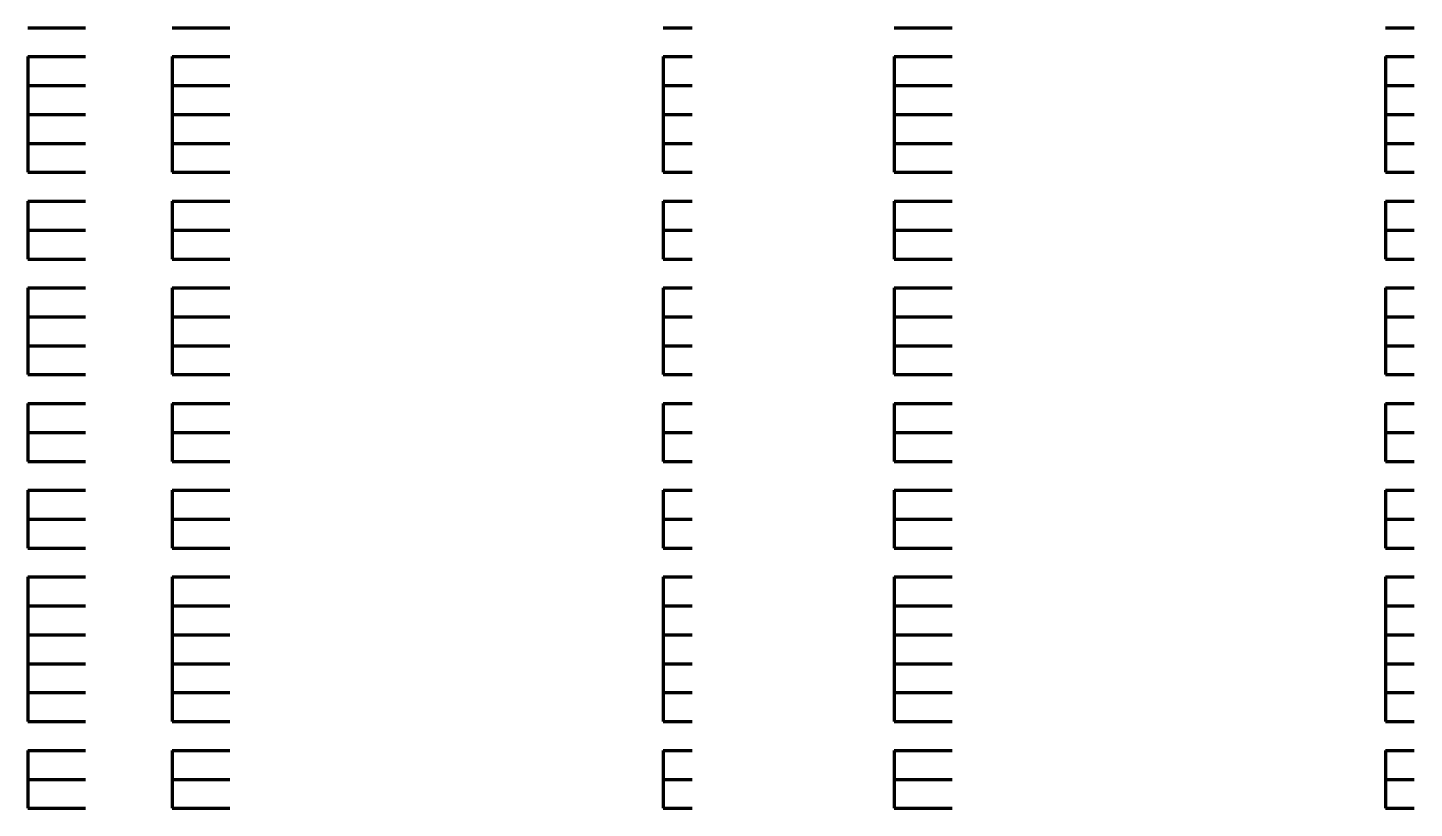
# Model space of a CAD drawing. Header units: inches. Extents: x 16 to 776, y 37 to 575.
# Drawn here: x 664.67 to 672.67, y 343 to 347.5 of the extents above; entities that cross this region are included whole.
import ezdxf

# ---------------------------------------------------------------- set-up
doc = ezdxf.new("R2010")
doc.units = ezdxf.units.IN
doc.header["$MEASUREMENT"] = 0
doc.layers.add('P', color=250, linetype='CONTINUOUS', lineweight=100)

msp = doc.modelspace()

# ---------------------------------------------------------------- linework, layer by layer
at = {"layer": 'P', "color": 0, "linetype": 'Continuous'}
for points in [[(664.6667, 347.5), (664.8333, 347.5)], [(664.6667, 347.5), (664.8333, 347.5)], [(664.6667, 347.5), (664.8333, 347.5)], [(664.8333, 347.5), (665, 347.5)], [(664.8333, 347.5), (665, 347.5)], [(664.8333, 347.5), (665, 347.5)], [(665.5, 347.5), (665.6667, 347.5)], [(665.5, 347.5), (665.6667, 347.5)], [(665.5, 347.5), (665.6667, 347.5)], [(665.6667, 347.5), (665.8333, 347.5)], [(665.6667, 347.5), (665.8333, 347.5)], [(665.6667, 347.5), (665.8333, 347.5)], [(668.3333, 347.5), (668.3333, 347.5)], [(668.3333, 347.5), (668.5, 347.5)], [(668.3333, 347.5), (668.3333, 347.5)], [(668.3333, 347.5), (668.5, 347.5)], [(668.3333, 347.5), (668.5, 347.5)], [(668.3333, 347.5), (668.3333, 347.5)], [(669.6667, 347.5), (669.8333, 347.5)], [(669.6667, 347.5), (669.8333, 347.5)], [(669.6667, 347.5), (669.8333, 347.5)], [(669.8333, 347.5), (670, 347.5)], [(669.8333, 347.5), (670, 347.5)], [(669.8333, 347.5), (670, 347.5)], [(672.5, 347.5), (672.6667, 347.5)], [(672.5, 347.5), (672.6667, 347.5)], [(672.5, 347.5), (672.6667, 347.5)], [(672.6667, 347.5), (672.6667, 347.5)], [(672.6667, 347.5), (672.6667, 347.5)], [(672.6667, 347.5), (672.6667, 347.5)], [(664.6667, 347.3333), (664.8333, 347.3333)], [(664.6667, 347.3333), (664.6667, 347.3333)], [(664.6667, 347.3333), (664.8333, 347.3333)], [(664.6667, 347.3333), (664.8333, 347.3333)], [(664.6667, 347.3333), (664.6667, 347.1667)], [(664.6667, 347.3333), (664.8333, 347.3333)], [(664.8333, 347.3333), (665, 347.3333)], [(664.8333, 347.3333), (665, 347.3333)], [(664.8333, 347.3333), (665, 347.3333)], [(664.8333, 347.3333), (665, 347.3333)], [(665.5, 347.3333), (665.6667, 347.3333)], [(665.5, 347.3333), (665.5, 347.3333)], [(665.5, 347.3333), (665.6667, 347.3333)], [(665.5, 347.3333), (665.6667, 347.3333)], [(665.5, 347.3333), (665.5, 347.1667)], [(665.5, 347.3333), (665.6667, 347.3333)], [(665.6667, 347.3333), (665.8333, 347.3333)], [(665.6667, 347.3333), (665.8333, 347.3333)], [(665.6667, 347.3333), (665.8333, 347.3333)], [(665.6667, 347.3333), (665.8333, 347.3333)], [(668.3333, 347.3333), (668.3333, 347.3333)], [(668.3333, 347.3333), (668.5, 347.3333)], [(668.3333, 347.3333), (668.3333, 347.3333)], [(668.3333, 347.3333), (668.3333, 347.3333)], [(668.3333, 347.3333), (668.5, 347.3333)], [(668.3333, 347.3333), (668.5, 347.3333)], [(668.3333, 347.3333), (668.3333, 347.3333)], [(668.3333, 347.3333), (668.3333, 347.1667)], [(668.3333, 347.3333), (668.5, 347.3333)], [(668.3333, 347.3333), (668.3333, 347.3333)], [(669.6667, 347.3333), (669.8333, 347.3333)], [(669.6667, 347.3333), (669.6667, 347.3333)], [(669.6667, 347.3333), (669.8333, 347.3333)], [(669.6667, 347.3333), (669.8333, 347.3333)], [(669.6667, 347.3333), (669.6667, 347.1667)], [(669.6667, 347.3333), (669.8333, 347.3333)], [(669.8333, 347.3333), (670, 347.3333)], [(669.8333, 347.3333), (670, 347.3333)], [(669.8333, 347.3333), (670, 347.3333)], [(669.8333, 347.3333), (670, 347.3333)], [(672.5, 347.3333), (672.6667, 347.3333)], [(672.5, 347.3333), (672.5, 347.3333)], [(672.5, 347.3333), (672.6667, 347.3333)], [(672.5, 347.3333), (672.6667, 347.3333)], [(672.5, 347.3333), (672.5, 347.1667)], [(672.5, 347.3333), (672.6667, 347.3333)], [(672.6667, 347.3333), (672.6667, 347.3333)], [(672.6667, 347.3333), (672.6667, 347.3333)], [(672.6667, 347.3333), (672.6667, 347.3333)], [(672.6667, 347.3333), (672.6667, 347.3333)], [(664.6667, 347.1667), (664.8333, 347.1667)], [(664.6667, 347.1667), (664.6667, 347)], [(664.6667, 347.1667), (664.8333, 347.1667)], [(664.8333, 347.1667), (665, 347.1667)], [(664.8333, 347.1667), (665, 347.1667)], [(665.5, 347.1667), (665.6667, 347.1667)], [(665.5, 347.1667), (665.5, 347)], [(665.5, 347.1667), (665.6667, 347.1667)], [(665.6667, 347.1667), (665.8333, 347.1667)], [(665.6667, 347.1667), (665.8333, 347.1667)], [(668.3333, 347.1667), (668.3333, 347.1667)], [(668.3333, 347.1667), (668.5, 347.1667)], [(668.3333, 347.1667), (668.3333, 347)], [(668.3333, 347.1667), (668.5, 347.1667)], [(668.3333, 347.1667), (668.3333, 347.1667)], [(669.6667, 347.1667), (669.8333, 347.1667)], [(669.6667, 347.1667), (669.6667, 347)], [(669.6667, 347.1667), (669.8333, 347.1667)], [(669.8333, 347.1667), (670, 347.1667)], [(669.8333, 347.1667), (670, 347.1667)], [(672.5, 347.1667), (672.6667, 347.1667)], [(672.5, 347.1667), (672.5, 347)], [(672.5, 347.1667), (672.6667, 347.1667)], [(672.6667, 347.1667), (672.6667, 347.1667)], [(672.6667, 347.1667), (672.6667, 347.1667)], [(664.6667, 347), (664.8333, 347)], [(664.6667, 347), (664.8333, 347)], [(664.6667, 347), (664.8333, 347)], [(664.6667, 347), (664.6667, 346.8333)], [(664.6667, 347), (664.8333, 347)], [(664.8333, 347), (665, 347)], [(664.8333, 347), (665, 347)], [(664.8333, 347), (665, 347)], [(664.8333, 347), (665, 347)], [(665.5, 347), (665.6667, 347)], [(665.5, 347), (665.6667, 347)], [(665.5, 347), (665.6667, 347)], [(665.5, 347), (665.5, 346.8333)], [(665.5, 347), (665.6667, 347)], [(665.6667, 347), (665.8333, 347)], [(665.6667, 347), (665.8333, 347)], [(665.6667, 347), (665.8333, 347)], [(665.6667, 347), (665.8333, 347)], [(668.3333, 347), (668.3333, 347)], [(668.3333, 347), (668.5, 347)], [(668.3333, 347), (668.3333, 347)], [(668.3333, 347), (668.5, 347)], [(668.3333, 347), (668.5, 347)], [(668.3333, 347), (668.3333, 347)], [(668.3333, 347), (668.3333, 346.8333)], [(668.3333, 347), (668.5, 347)], [(668.3333, 347), (668.3333, 347)], [(669.6667, 347), (669.8333, 347)], [(669.6667, 347), (669.8333, 347)], [(669.6667, 347), (669.8333, 347)], [(669.6667, 347), (669.6667, 346.8333)], [(669.6667, 347), (669.8333, 347)], [(669.8333, 347), (670, 347)], [(669.8333, 347), (670, 347)], [(669.8333, 347), (670, 347)], [(669.8333, 347), (670, 347)], [(672.5, 347), (672.6667, 347)], [(672.5, 347), (672.6667, 347)], [(672.5, 347), (672.6667, 347)], [(672.5, 347), (672.5, 346.8333)], [(672.5, 347), (672.6667, 347)], [(672.6667, 347), (672.6667, 347)], [(672.6667, 347), (672.6667, 347)], [(672.6667, 347), (672.6667, 347)], [(672.6667, 347), (672.6667, 347)], [(664.6667, 346.8333), (664.8333, 346.8333)], [(664.6667, 346.8333), (664.6667, 346.6667)], [(664.6667, 346.8333), (664.8333, 346.8333)], [(664.8333, 346.8333), (665, 346.8333)], [(664.8333, 346.8333), (665, 346.8333)], [(665.5, 346.8333), (665.6667, 346.8333)], [(665.5, 346.8333), (665.5, 346.6667)], [(665.5, 346.8333), (665.6667, 346.8333)], [(665.6667, 346.8333), (665.8333, 346.8333)], [(665.6667, 346.8333), (665.8333, 346.8333)], [(668.3333, 346.8333), (668.3333, 346.8333)], [(668.3333, 346.8333), (668.5, 346.8333)], [(668.3333, 346.8333), (668.3333, 346.6667)], [(668.3333, 346.8333), (668.5, 346.8333)], [(668.3333, 346.8333), (668.3333, 346.8333)], [(669.6667, 346.8333), (669.8333, 346.8333)], [(669.6667, 346.8333), (669.6667, 346.6667)], [(669.6667, 346.8333), (669.8333, 346.8333)], [(669.8333, 346.8333), (670, 346.8333)], [(669.8333, 346.8333), (670, 346.8333)], [(672.5, 346.8333), (672.6667, 346.8333)], [(672.5, 346.8333), (672.5, 346.6667)], [(672.5, 346.8333), (672.6667, 346.8333)], [(672.6667, 346.8333), (672.6667, 346.8333)], [(672.6667, 346.8333), (672.6667, 346.8333)], [(664.6667, 346.6667), (664.8333, 346.6667)], [(664.6667, 346.6667), (664.8333, 346.6667)], [(664.6667, 346.6667), (664.8333, 346.6667)], [(664.8333, 346.6667), (665, 346.6667)], [(664.8333, 346.6667), (665, 346.6667)], [(664.8333, 346.6667), (665, 346.6667)], [(665.5, 346.6667), (665.6667, 346.6667)], [(665.5, 346.6667), (665.6667, 346.6667)], [(665.5, 346.6667), (665.6667, 346.6667)], [(665.6667, 346.6667), (665.8333, 346.6667)], [(665.6667, 346.6667), (665.8333, 346.6667)], [(665.6667, 346.6667), (665.8333, 346.6667)], [(668.3333, 346.6667), (668.3333, 346.6667)], [(668.3333, 346.6667), (668.5, 346.6667)], [(668.3333, 346.6667), (668.5, 346.6667)], [(668.3333, 346.6667), (668.3333, 346.6667)], [(668.3333, 346.6667), (668.5, 346.6667)], [(668.3333, 346.6667), (668.3333, 346.6667)], [(669.6667, 346.6667), (669.8333, 346.6667)], [(669.6667, 346.6667), (669.8333, 346.6667)], [(669.6667, 346.6667), (669.8333, 346.6667)], [(669.8333, 346.6667), (670, 346.6667)], [(669.8333, 346.6667), (670, 346.6667)], [(669.8333, 346.6667), (670, 346.6667)], [(672.5, 346.6667), (672.6667, 346.6667)], [(672.5, 346.6667), (672.6667, 346.6667)], [(672.5, 346.6667), (672.6667, 346.6667)], [(672.6667, 346.6667), (672.6667, 346.6667)], [(672.6667, 346.6667), (672.6667, 346.6667)], [(672.6667, 346.6667), (672.6667, 346.6667)], [(664.6667, 346.5), (664.8333, 346.5)], [(664.6667, 346.5), (664.8333, 346.5)], [(664.6667, 346.5), (664.8333, 346.5)], [(664.6667, 346.5), (664.8333, 346.5)], [(664.6667, 346.5), (664.6667, 346.3333)], [(664.6667, 346.5), (664.8333, 346.5)], [(664.8333, 346.5), (665, 346.5)], [(664.8333, 346.5), (665, 346.5)], [(664.8333, 346.5), (665, 346.5)], [(664.8333, 346.5), (665, 346.5)], [(664.8333, 346.5), (665, 346.5)], [(665.5, 346.5), (665.6667, 346.5)], [(665.5, 346.5), (665.6667, 346.5)], [(665.5, 346.5), (665.6667, 346.5)], [(665.5, 346.5), (665.6667, 346.5)], [(665.5, 346.5), (665.5, 346.3333)], [(665.5, 346.5), (665.6667, 346.5)], [(665.6667, 346.5), (665.8333, 346.5)], [(665.6667, 346.5), (665.8333, 346.5)], [(665.6667, 346.5), (665.8333, 346.5)], [(665.6667, 346.5), (665.8333, 346.5)], [(665.6667, 346.5), (665.8333, 346.5)], [(668.3333, 346.5), (668.3333, 346.5)], [(668.3333, 346.5), (668.5, 346.5)], [(668.3333, 346.5), (668.3333, 346.5)], [(668.3333, 346.5), (668.5, 346.5)], [(668.3333, 346.5), (668.3333, 346.5)], [(668.3333, 346.5), (668.5, 346.5)], [(668.3333, 346.5), (668.5, 346.5)], [(668.3333, 346.5), (668.3333, 346.5)], [(668.3333, 346.5), (668.3333, 346.3333)], [(668.3333, 346.5), (668.5, 346.5)], [(668.3333, 346.5), (668.3333, 346.5)], [(669.6667, 346.5), (669.8333, 346.5)], [(669.6667, 346.5), (669.8333, 346.5)], [(669.6667, 346.5), (669.8333, 346.5)], [(669.6667, 346.5), (669.8333, 346.5)], [(669.6667, 346.5), (669.6667, 346.3333)], [(669.6667, 346.5), (669.8333, 346.5)], [(669.8333, 346.5), (670, 346.5)], [(669.8333, 346.5), (670, 346.5)], [(669.8333, 346.5), (670, 346.5)], [(669.8333, 346.5), (670, 346.5)], [(669.8333, 346.5), (670, 346.5)], [(672.5, 346.5), (672.6667, 346.5)], [(672.5, 346.5), (672.6667, 346.5)], [(672.5, 346.5), (672.6667, 346.5)], [(672.5, 346.5), (672.6667, 346.5)], [(672.5, 346.5), (672.5, 346.3333)], [(672.5, 346.5), (672.6667, 346.5)], [(672.6667, 346.5), (672.6667, 346.5)], [(672.6667, 346.5), (672.6667, 346.5)], [(672.6667, 346.5), (672.6667, 346.5)], [(672.6667, 346.5), (672.6667, 346.5)], [(672.6667, 346.5), (672.6667, 346.5)], [(664.6667, 346.3333), (664.8333, 346.3333)], [(664.6667, 346.3333), (664.6667, 346.1667)], [(664.6667, 346.3333), (664.8333, 346.3333)], [(664.8333, 346.3333), (665, 346.3333)], [(664.8333, 346.3333), (665, 346.3333)], [(665.5, 346.3333), (665.6667, 346.3333)], [(665.5, 346.3333), (665.5, 346.1667)], [(665.5, 346.3333), (665.6667, 346.3333)], [(665.6667, 346.3333), (665.8333, 346.3333)], [(665.6667, 346.3333), (665.8333, 346.3333)], [(668.3333, 346.3333), (668.3333, 346.3333)], [(668.3333, 346.3333), (668.5, 346.3333)], [(668.3333, 346.3333), (668.3333, 346.1667)], [(668.3333, 346.3333), (668.5, 346.3333)], [(668.3333, 346.3333), (668.3333, 346.3333)], [(669.6667, 346.3333), (669.8333, 346.3333)], [(669.6667, 346.3333), (669.6667, 346.1667)], [(669.6667, 346.3333), (669.8333, 346.3333)], [(669.8333, 346.3333), (670, 346.3333)], [(669.8333, 346.3333), (670, 346.3333)], [(672.5, 346.3333), (672.6667, 346.3333)], [(672.5, 346.3333), (672.5, 346.1667)], [(672.5, 346.3333), (672.6667, 346.3333)], [(672.6667, 346.3333), (672.6667, 346.3333)], [(672.6667, 346.3333), (672.6667, 346.3333)], [(664.6667, 346.1667), (664.8333, 346.1667)], [(664.6667, 346.1667), (664.8333, 346.1667)], [(664.6667, 346.1667), (664.8333, 346.1667)], [(664.8333, 346.1667), (665, 346.1667)], [(664.8333, 346.1667), (665, 346.1667)], [(664.8333, 346.1667), (665, 346.1667)], [(665.5, 346.1667), (665.6667, 346.1667)], [(665.5, 346.1667), (665.6667, 346.1667)], [(665.5, 346.1667), (665.6667, 346.1667)], [(665.6667, 346.1667), (665.8333, 346.1667)], [(665.6667, 346.1667), (665.8333, 346.1667)], [(665.6667, 346.1667), (665.8333, 346.1667)], [(668.3333, 346.1667), (668.3333, 346.1667)], [(668.3333, 346.1667), (668.5, 346.1667)], [(668.3333, 346.1667), (668.5, 346.1667)], [(668.3333, 346.1667), (668.3333, 346.1667)], [(668.3333, 346.1667), (668.5, 346.1667)], [(668.3333, 346.1667), (668.3333, 346.1667)], [(669.6667, 346.1667), (669.8333, 346.1667)], [(669.6667, 346.1667), (669.8333, 346.1667)], [(669.6667, 346.1667), (669.8333, 346.1667)], [(669.8333, 346.1667), (670, 346.1667)], [(669.8333, 346.1667), (670, 346.1667)], [(669.8333, 346.1667), (670, 346.1667)], [(672.5, 346.1667), (672.6667, 346.1667)], [(672.5, 346.1667), (672.6667, 346.1667)], [(672.5, 346.1667), (672.6667, 346.1667)], [(672.6667, 346.1667), (672.6667, 346.1667)], [(672.6667, 346.1667), (672.6667, 346.1667)], [(672.6667, 346.1667), (672.6667, 346.1667)], [(664.6667, 346), (664.8333, 346)], [(664.6667, 346), (664.8333, 346)], [(664.6667, 346), (664.8333, 346)], [(664.6667, 346), (664.8333, 346)], [(664.6667, 346), (664.6667, 345.8333)], [(664.6667, 346), (664.8333, 346)], [(664.8333, 346), (665, 346)], [(664.8333, 346), (665, 346)], [(664.8333, 346), (665, 346)], [(664.8333, 346), (665, 346)], [(664.8333, 346), (665, 346)], [(665.5, 346), (665.6667, 346)], [(665.5, 346), (665.6667, 346)], [(665.5, 346), (665.6667, 346)], [(665.5, 346), (665.6667, 346)], [(665.5, 346), (665.5, 345.8333)], [(665.5, 346), (665.6667, 346)], [(665.6667, 346), (665.8333, 346)], [(665.6667, 346), (665.8333, 346)], [(665.6667, 346), (665.8333, 346)], [(665.6667, 346), (665.8333, 346)], [(665.6667, 346), (665.8333, 346)], [(668.3333, 346), (668.3333, 346)], [(668.3333, 346), (668.5, 346)], [(668.3333, 346), (668.3333, 346)], [(668.3333, 346), (668.5, 346)], [(668.3333, 346), (668.3333, 346)], [(668.3333, 346), (668.5, 346)], [(668.3333, 346), (668.5, 346)], [(668.3333, 346), (668.3333, 346)], [(668.3333, 346), (668.3333, 345.8333)], [(668.3333, 346), (668.5, 346)], [(668.3333, 346), (668.3333, 346)], [(669.6667, 346), (669.8333, 346)], [(669.6667, 346), (669.8333, 346)], [(669.6667, 346), (669.8333, 346)], [(669.6667, 346), (669.8333, 346)], [(669.6667, 346), (669.6667, 345.8333)], [(669.6667, 346), (669.8333, 346)], [(669.8333, 346), (670, 346)], [(669.8333, 346), (670, 346)], [(669.8333, 346), (670, 346)], [(669.8333, 346), (670, 346)], [(669.8333, 346), (670, 346)], [(672.5, 346), (672.6667, 346)], [(672.5, 346), (672.6667, 346)], [(672.5, 346), (672.6667, 346)], [(672.5, 346), (672.6667, 346)], [(672.5, 346), (672.5, 345.8333)], [(672.5, 346), (672.6667, 346)], [(672.6667, 346), (672.6667, 346)], [(672.6667, 346), (672.6667, 346)], [(672.6667, 346), (672.6667, 346)], [(672.6667, 346), (672.6667, 346)], [(672.6667, 346), (672.6667, 346)], [(664.6667, 345.8333), (664.8333, 345.8333)], [(664.6667, 345.8333), (664.6667, 345.6667)], [(664.6667, 345.8333), (664.8333, 345.8333)], [(664.8333, 345.8333), (665, 345.8333)], [(664.8333, 345.8333), (665, 345.8333)], [(665.5, 345.8333), (665.6667, 345.8333)], [(665.5, 345.8333), (665.5, 345.6667)], [(665.5, 345.8333), (665.6667, 345.8333)], [(665.6667, 345.8333), (665.8333, 345.8333)], [(665.6667, 345.8333), (665.8333, 345.8333)], [(668.3333, 345.8333), (668.3333, 345.8333)], [(668.3333, 345.8333), (668.5, 345.8333)], [(668.3333, 345.8333), (668.3333, 345.6667)], [(668.3333, 345.8333), (668.5, 345.8333)], [(668.3333, 345.8333), (668.3333, 345.8333)], [(669.6667, 345.8333), (669.8333, 345.8333)], [(669.6667, 345.8333), (669.6667, 345.6667)], [(669.6667, 345.8333), (669.8333, 345.8333)], [(669.8333, 345.8333), (670, 345.8333)], [(669.8333, 345.8333), (670, 345.8333)], [(672.5, 345.8333), (672.6667, 345.8333)], [(672.5, 345.8333), (672.5, 345.6667)], [(672.5, 345.8333), (672.6667, 345.8333)], [(672.6667, 345.8333), (672.6667, 345.8333)], [(672.6667, 345.8333), (672.6667, 345.8333)], [(664.6667, 345.6667), (664.8333, 345.6667)], [(664.6667, 345.6667), (664.6667, 345.6667)], [(664.6667, 345.6667), (664.8333, 345.6667)], [(664.6667, 345.6667), (664.8333, 345.6667)], [(664.6667, 345.6667), (664.6667, 345.5)], [(664.6667, 345.6667), (664.8333, 345.6667)], [(664.8333, 345.6667), (665, 345.6667)], [(664.8333, 345.6667), (665, 345.6667)], [(664.8333, 345.6667), (665, 345.6667)], [(664.8333, 345.6667), (665, 345.6667)], [(665.5, 345.6667), (665.6667, 345.6667)], [(665.5, 345.6667), (665.5, 345.6667)], [(665.5, 345.6667), (665.6667, 345.6667)], [(665.5, 345.6667), (665.6667, 345.6667)], [(665.5, 345.6667), (665.5, 345.5)], [(665.5, 345.6667), (665.6667, 345.6667)], [(665.6667, 345.6667), (665.8333, 345.6667)], [(665.6667, 345.6667), (665.8333, 345.6667)], [(665.6667, 345.6667), (665.8333, 345.6667)], [(665.6667, 345.6667), (665.8333, 345.6667)], [(668.3333, 345.6667), (668.3333, 345.6667)], [(668.3333, 345.6667), (668.5, 345.6667)], [(668.3333, 345.6667), (668.3333, 345.6667)], [(668.3333, 345.6667), (668.3333, 345.6667)], [(668.3333, 345.6667), (668.5, 345.6667)], [(668.3333, 345.6667), (668.5, 345.6667)], [(668.3333, 345.6667), (668.3333, 345.6667)], [(668.3333, 345.6667), (668.3333, 345.5)], [(668.3333, 345.6667), (668.5, 345.6667)], [(668.3333, 345.6667), (668.3333, 345.6667)], [(669.6667, 345.6667), (669.8333, 345.6667)], [(669.6667, 345.6667), (669.6667, 345.6667)], [(669.6667, 345.6667), (669.8333, 345.6667)], [(669.6667, 345.6667), (669.8333, 345.6667)], [(669.6667, 345.6667), (669.6667, 345.5)], [(669.6667, 345.6667), (669.8333, 345.6667)], [(669.8333, 345.6667), (670, 345.6667)], [(669.8333, 345.6667), (670, 345.6667)], [(669.8333, 345.6667), (670, 345.6667)], [(669.8333, 345.6667), (670, 345.6667)], [(672.5, 345.6667), (672.6667, 345.6667)], [(672.5, 345.6667), (672.5, 345.6667)], [(672.5, 345.6667), (672.6667, 345.6667)], [(672.5, 345.6667), (672.6667, 345.6667)], [(672.5, 345.6667), (672.5, 345.5)], [(672.5, 345.6667), (672.6667, 345.6667)], [(672.6667, 345.6667), (672.6667, 345.6667)], [(672.6667, 345.6667), (672.6667, 345.6667)], [(672.6667, 345.6667), (672.6667, 345.6667)], [(672.6667, 345.6667), (672.6667, 345.6667)], [(664.6667, 345.5), (664.8333, 345.5)], [(664.6667, 345.5), (664.8333, 345.5)], [(664.8333, 345.5), (665, 345.5)], [(664.8333, 345.5), (665, 345.5)], [(665.5, 345.5), (665.6667, 345.5)], [(665.5, 345.5), (665.6667, 345.5)], [(665.6667, 345.5), (665.8333, 345.5)], [(665.6667, 345.5), (665.8333, 345.5)], [(668.3333, 345.5), (668.3333, 345.5)], [(668.3333, 345.5), (668.5, 345.5)], [(668.3333, 345.5), (668.5, 345.5)], [(668.3333, 345.5), (668.3333, 345.5)], [(669.6667, 345.5), (669.8333, 345.5)], [(669.6667, 345.5), (669.8333, 345.5)], [(669.8333, 345.5), (670, 345.5)], [(669.8333, 345.5), (670, 345.5)], [(672.5, 345.5), (672.6667, 345.5)], [(672.5, 345.5), (672.6667, 345.5)], [(672.6667, 345.5), (672.6667, 345.5)], [(672.6667, 345.5), (672.6667, 345.5)], [(664.6667, 345.3333), (664.8333, 345.3333)], [(664.6667, 345.3333), (664.6667, 345.1667)], [(664.6667, 345.3333), (664.8333, 345.3333)], [(664.8333, 345.3333), (665, 345.3333)], [(664.8333, 345.3333), (665, 345.3333)], [(665.5, 345.3333), (665.6667, 345.3333)], [(665.5, 345.3333), (665.5, 345.1667)], [(665.5, 345.3333), (665.6667, 345.3333)], [(665.6667, 345.3333), (665.8333, 345.3333)], [(665.6667, 345.3333), (665.8333, 345.3333)], [(668.3333, 345.3333), (668.3333, 345.3333)], [(668.3333, 345.3333), (668.5, 345.3333)], [(668.3333, 345.3333), (668.3333, 345.1667)], [(668.3333, 345.3333), (668.5, 345.3333)], [(668.3333, 345.3333), (668.3333, 345.3333)], [(669.6667, 345.3333), (669.8333, 345.3333)], [(669.6667, 345.3333), (669.6667, 345.1667)], [(669.6667, 345.3333), (669.8333, 345.3333)], [(669.8333, 345.3333), (670, 345.3333)], [(669.8333, 345.3333), (670, 345.3333)], [(672.5, 345.3333), (672.6667, 345.3333)], [(672.5, 345.3333), (672.5, 345.1667)], [(672.5, 345.3333), (672.6667, 345.3333)], [(672.6667, 345.3333), (672.6667, 345.3333)], [(672.6667, 345.3333), (672.6667, 345.3333)], [(664.6667, 345.1667), (664.8333, 345.1667)], [(664.6667, 345.1667), (664.6667, 345.1667)], [(664.6667, 345.1667), (664.8333, 345.1667)], [(664.6667, 345.1667), (664.8333, 345.1667)], [(664.6667, 345.1667), (664.6667, 345)], [(664.6667, 345.1667), (664.8333, 345.1667)], [(664.8333, 345.1667), (665, 345.1667)], [(664.8333, 345.1667), (665, 345.1667)], [(664.8333, 345.1667), (665, 345.1667)], [(664.8333, 345.1667), (665, 345.1667)], [(665.5, 345.1667), (665.6667, 345.1667)], [(665.5, 345.1667), (665.5, 345.1667)], [(665.5, 345.1667), (665.6667, 345.1667)], [(665.5, 345.1667), (665.6667, 345.1667)], [(665.5, 345.1667), (665.5, 345)], [(665.5, 345.1667), (665.6667, 345.1667)], [(665.6667, 345.1667), (665.8333, 345.1667)], [(665.6667, 345.1667), (665.8333, 345.1667)], [(665.6667, 345.1667), (665.8333, 345.1667)], [(665.6667, 345.1667), (665.8333, 345.1667)], [(668.3333, 345.1667), (668.3333, 345.1667)], [(668.3333, 345.1667), (668.5, 345.1667)], [(668.3333, 345.1667), (668.3333, 345.1667)], [(668.3333, 345.1667), (668.3333, 345.1667)], [(668.3333, 345.1667), (668.5, 345.1667)], [(668.3333, 345.1667), (668.5, 345.1667)], [(668.3333, 345.1667), (668.3333, 345.1667)], [(668.3333, 345.1667), (668.3333, 345)], [(668.3333, 345.1667), (668.5, 345.1667)], [(668.3333, 345.1667), (668.3333, 345.1667)], [(669.6667, 345.1667), (669.8333, 345.1667)], [(669.6667, 345.1667), (669.6667, 345.1667)], [(669.6667, 345.1667), (669.8333, 345.1667)], [(669.6667, 345.1667), (669.8333, 345.1667)], [(669.6667, 345.1667), (669.6667, 345)], [(669.6667, 345.1667), (669.8333, 345.1667)], [(669.8333, 345.1667), (670, 345.1667)], [(669.8333, 345.1667), (670, 345.1667)], [(669.8333, 345.1667), (670, 345.1667)], [(669.8333, 345.1667), (670, 345.1667)], [(672.5, 345.1667), (672.6667, 345.1667)], [(672.5, 345.1667), (672.5, 345.1667)], [(672.5, 345.1667), (672.6667, 345.1667)], [(672.5, 345.1667), (672.6667, 345.1667)], [(672.5, 345.1667), (672.5, 345)], [(672.5, 345.1667), (672.6667, 345.1667)], [(672.6667, 345.1667), (672.6667, 345.1667)], [(672.6667, 345.1667), (672.6667, 345.1667)], [(672.6667, 345.1667), (672.6667, 345.1667)], [(672.6667, 345.1667), (672.6667, 345.1667)], [(664.6667, 345), (664.8333, 345)], [(664.6667, 345), (664.8333, 345)], [(664.8333, 345), (665, 345)], [(664.8333, 345), (665, 345)], [(665.5, 345), (665.6667, 345)], [(665.5, 345), (665.6667, 345)], [(665.6667, 345), (665.8333, 345)], [(665.6667, 345), (665.8333, 345)], [(668.3333, 345), (668.3333, 345)], [(668.3333, 345), (668.5, 345)], [(668.3333, 345), (668.5, 345)], [(668.3333, 345), (668.3333, 345)], [(669.6667, 345), (669.8333, 345)], [(669.6667, 345), (669.8333, 345)], [(669.8333, 345), (670, 345)], [(669.8333, 345), (670, 345)], [(672.5, 345), (672.6667, 345)], [(672.5, 345), (672.6667, 345)], [(672.6667, 345), (672.6667, 345)], [(672.6667, 345), (672.6667, 345)], [(664.6667, 344.8333), (664.8333, 344.8333)], [(664.6667, 344.8333), (664.6667, 344.8333)], [(664.6667, 344.8333), (664.8333, 344.8333)], [(664.6667, 344.8333), (664.8333, 344.8333)], [(664.6667, 344.8333), (664.6667, 344.6667)], [(664.6667, 344.8333), (664.8333, 344.8333)], [(664.8333, 344.8333), (665, 344.8333)], [(664.8333, 344.8333), (665, 344.8333)], [(664.8333, 344.8333), (665, 344.8333)], [(664.8333, 344.8333), (665, 344.8333)], [(665.5, 344.8333), (665.6667, 344.8333)], [(665.5, 344.8333), (665.5, 344.8333)], [(665.5, 344.8333), (665.6667, 344.8333)], [(665.5, 344.8333), (665.6667, 344.8333)], [(665.5, 344.8333), (665.5, 344.6667)], [(665.5, 344.8333), (665.6667, 344.8333)], [(665.6667, 344.8333), (665.8333, 344.8333)], [(665.6667, 344.8333), (665.8333, 344.8333)], [(665.6667, 344.8333), (665.8333, 344.8333)], [(665.6667, 344.8333), (665.8333, 344.8333)], [(668.3333, 344.8333), (668.3333, 344.8333)], [(668.3333, 344.8333), (668.5, 344.8333)], [(668.3333, 344.8333), (668.3333, 344.8333)], [(668.3333, 344.8333), (668.3333, 344.8333)], [(668.3333, 344.8333), (668.5, 344.8333)], [(668.3333, 344.8333), (668.5, 344.8333)], [(668.3333, 344.8333), (668.3333, 344.8333)], [(668.3333, 344.8333), (668.3333, 344.6667)], [(668.3333, 344.8333), (668.5, 344.8333)], [(668.3333, 344.8333), (668.3333, 344.8333)], [(669.6667, 344.8333), (669.8333, 344.8333)], [(669.6667, 344.8333), (669.6667, 344.8333)], [(669.6667, 344.8333), (669.8333, 344.8333)], [(669.6667, 344.8333), (669.8333, 344.8333)], [(669.6667, 344.8333), (669.6667, 344.6667)], [(669.6667, 344.8333), (669.8333, 344.8333)], [(669.8333, 344.8333), (670, 344.8333)], [(669.8333, 344.8333), (670, 344.8333)], [(669.8333, 344.8333), (670, 344.8333)], [(669.8333, 344.8333), (670, 344.8333)], [(672.5, 344.8333), (672.6667, 344.8333)], [(672.5, 344.8333), (672.5, 344.8333)], [(672.5, 344.8333), (672.6667, 344.8333)], [(672.5, 344.8333), (672.6667, 344.8333)], [(672.5, 344.8333), (672.5, 344.6667)], [(672.5, 344.8333), (672.6667, 344.8333)], [(672.6667, 344.8333), (672.6667, 344.8333)], [(672.6667, 344.8333), (672.6667, 344.8333)], [(672.6667, 344.8333), (672.6667, 344.8333)], [(672.6667, 344.8333), (672.6667, 344.8333)], [(664.6667, 344.6667), (664.8333, 344.6667)], [(664.6667, 344.6667), (664.6667, 344.5)], [(664.6667, 344.6667), (664.8333, 344.6667)], [(664.8333, 344.6667), (665, 344.6667)], [(664.8333, 344.6667), (665, 344.6667)], [(665.5, 344.6667), (665.6667, 344.6667)], [(665.5, 344.6667), (665.5, 344.5)], [(665.5, 344.6667), (665.6667, 344.6667)], [(665.6667, 344.6667), (665.8333, 344.6667)], [(665.6667, 344.6667), (665.8333, 344.6667)], [(668.3333, 344.6667), (668.3333, 344.6667)], [(668.3333, 344.6667), (668.5, 344.6667)], [(668.3333, 344.6667), (668.3333, 344.5)], [(668.3333, 344.6667), (668.5, 344.6667)], [(668.3333, 344.6667), (668.3333, 344.6667)], [(669.6667, 344.6667), (669.8333, 344.6667)], [(669.6667, 344.6667), (669.6667, 344.5)], [(669.6667, 344.6667), (669.8333, 344.6667)], [(669.8333, 344.6667), (670, 344.6667)], [(669.8333, 344.6667), (670, 344.6667)], [(672.5, 344.6667), (672.6667, 344.6667)], [(672.5, 344.6667), (672.5, 344.5)], [(672.5, 344.6667), (672.6667, 344.6667)], [(672.6667, 344.6667), (672.6667, 344.6667)], [(672.6667, 344.6667), (672.6667, 344.6667)], [(664.6667, 344.5), (664.8333, 344.5)], [(664.6667, 344.5), (664.8333, 344.5)], [(664.8333, 344.5), (665, 344.5)], [(664.8333, 344.5), (665, 344.5)], [(665.5, 344.5), (665.6667, 344.5)], [(665.5, 344.5), (665.6667, 344.5)], [(665.6667, 344.5), (665.8333, 344.5)], [(665.6667, 344.5), (665.8333, 344.5)], [(668.3333, 344.5), (668.3333, 344.5)], [(668.3333, 344.5), (668.5, 344.5)], [(668.3333, 344.5), (668.5, 344.5)], [(668.3333, 344.5), (668.3333, 344.5)], [(669.6667, 344.5), (669.8333, 344.5)], [(669.6667, 344.5), (669.8333, 344.5)], [(669.8333, 344.5), (670, 344.5)], [(669.8333, 344.5), (670, 344.5)], [(672.5, 344.5), (672.6667, 344.5)], [(672.5, 344.5), (672.6667, 344.5)], [(672.6667, 344.5), (672.6667, 344.5)], [(672.6667, 344.5), (672.6667, 344.5)], [(664.6667, 344.3333), (664.8333, 344.3333)], [(664.6667, 344.3333), (664.6667, 344.3333)], [(664.6667, 344.3333), (664.8333, 344.3333)], [(664.6667, 344.3333), (664.8333, 344.3333)], [(664.6667, 344.3333), (664.6667, 344.1667)], [(664.6667, 344.3333), (664.8333, 344.3333)], [(664.8333, 344.3333), (665, 344.3333)], [(664.8333, 344.3333), (665, 344.3333)], [(664.8333, 344.3333), (665, 344.3333)], [(664.8333, 344.3333), (665, 344.3333)], [(665.5, 344.3333), (665.6667, 344.3333)], [(665.5, 344.3333), (665.5, 344.3333)], [(665.5, 344.3333), (665.6667, 344.3333)], [(665.5, 344.3333), (665.6667, 344.3333)], [(665.5, 344.3333), (665.5, 344.1667)], [(665.5, 344.3333), (665.6667, 344.3333)], [(665.6667, 344.3333), (665.8333, 344.3333)], [(665.6667, 344.3333), (665.8333, 344.3333)], [(665.6667, 344.3333), (665.8333, 344.3333)], [(665.6667, 344.3333), (665.8333, 344.3333)], [(668.3333, 344.3333), (668.3333, 344.3333)], [(668.3333, 344.3333), (668.5, 344.3333)], [(668.3333, 344.3333), (668.3333, 344.3333)], [(668.3333, 344.3333), (668.3333, 344.3333)], [(668.3333, 344.3333), (668.5, 344.3333)], [(668.3333, 344.3333), (668.5, 344.3333)], [(668.3333, 344.3333), (668.3333, 344.3333)], [(668.3333, 344.3333), (668.3333, 344.1667)], [(668.3333, 344.3333), (668.5, 344.3333)], [(668.3333, 344.3333), (668.3333, 344.3333)], [(669.6667, 344.3333), (669.8333, 344.3333)], [(669.6667, 344.3333), (669.6667, 344.3333)], [(669.6667, 344.3333), (669.8333, 344.3333)], [(669.6667, 344.3333), (669.8333, 344.3333)], [(669.6667, 344.3333), (669.6667, 344.1667)], [(669.6667, 344.3333), (669.8333, 344.3333)], [(669.8333, 344.3333), (670, 344.3333)], [(669.8333, 344.3333), (670, 344.3333)], [(669.8333, 344.3333), (670, 344.3333)], [(669.8333, 344.3333), (670, 344.3333)], [(672.5, 344.3333), (672.6667, 344.3333)], [(672.5, 344.3333), (672.5, 344.3333)], [(672.5, 344.3333), (672.6667, 344.3333)], [(672.5, 344.3333), (672.6667, 344.3333)], [(672.5, 344.3333), (672.5, 344.1667)], [(672.5, 344.3333), (672.6667, 344.3333)], [(672.6667, 344.3333), (672.6667, 344.3333)], [(672.6667, 344.3333), (672.6667, 344.3333)], [(672.6667, 344.3333), (672.6667, 344.3333)], [(672.6667, 344.3333), (672.6667, 344.3333)], [(664.6667, 344.1667), (664.8333, 344.1667)], [(664.6667, 344.1667), (664.6667, 344)], [(664.6667, 344.1667), (664.8333, 344.1667)], [(664.8333, 344.1667), (665, 344.1667)], [(664.8333, 344.1667), (665, 344.1667)], [(665.5, 344.1667), (665.6667, 344.1667)], [(665.5, 344.1667), (665.5, 344)], [(665.5, 344.1667), (665.6667, 344.1667)], [(665.6667, 344.1667), (665.8333, 344.1667)], [(665.6667, 344.1667), (665.8333, 344.1667)], [(668.3333, 344.1667), (668.3333, 344.1667)], [(668.3333, 344.1667), (668.5, 344.1667)], [(668.3333, 344.1667), (668.3333, 344)], [(668.3333, 344.1667), (668.5, 344.1667)], [(668.3333, 344.1667), (668.3333, 344.1667)], [(669.6667, 344.1667), (669.8333, 344.1667)], [(669.6667, 344.1667), (669.6667, 344)], [(669.6667, 344.1667), (669.8333, 344.1667)], [(669.8333, 344.1667), (670, 344.1667)], [(669.8333, 344.1667), (670, 344.1667)], [(672.5, 344.1667), (672.6667, 344.1667)], [(672.5, 344.1667), (672.5, 344)], [(672.5, 344.1667), (672.6667, 344.1667)], [(672.6667, 344.1667), (672.6667, 344.1667)], [(672.6667, 344.1667), (672.6667, 344.1667)], [(664.6667, 344), (664.8333, 344)], [(664.6667, 344), (664.8333, 344)], [(664.6667, 344), (664.8333, 344)], [(664.6667, 344), (664.6667, 343.8333)], [(664.6667, 344), (664.8333, 344)], [(664.8333, 344), (665, 344)], [(664.8333, 344), (665, 344)], [(664.8333, 344), (665, 344)], [(664.8333, 344), (665, 344)], [(665.5, 344), (665.6667, 344)], [(665.5, 344), (665.6667, 344)], [(665.5, 344), (665.6667, 344)], [(665.5, 344), (665.5, 343.8333)], [(665.5, 344), (665.6667, 344)], [(665.6667, 344), (665.8333, 344)], [(665.6667, 344), (665.8333, 344)], [(665.6667, 344), (665.8333, 344)], [(665.6667, 344), (665.8333, 344)], [(668.3333, 344), (668.3333, 344)], [(668.3333, 344), (668.5, 344)], [(668.3333, 344), (668.3333, 344)], [(668.3333, 344), (668.5, 344)], [(668.3333, 344), (668.5, 344)], [(668.3333, 344), (668.3333, 344)], [(668.3333, 344), (668.3333, 343.8333)], [(668.3333, 344), (668.5, 344)], [(668.3333, 344), (668.3333, 344)], [(669.6667, 344), (669.8333, 344)], [(669.6667, 344), (669.8333, 344)], [(669.6667, 344), (669.8333, 344)], [(669.6667, 344), (669.6667, 343.8333)], [(669.6667, 344), (669.8333, 344)], [(669.8333, 344), (670, 344)], [(669.8333, 344), (670, 344)], [(669.8333, 344), (670, 344)], [(669.8333, 344), (670, 344)], [(672.5, 344), (672.6667, 344)], [(672.5, 344), (672.6667, 344)], [(672.5, 344), (672.6667, 344)], [(672.5, 344), (672.5, 343.8333)], [(672.5, 344), (672.6667, 344)], [(672.6667, 344), (672.6667, 344)], [(672.6667, 344), (672.6667, 344)], [(672.6667, 344), (672.6667, 344)], [(672.6667, 344), (672.6667, 344)], [(664.6667, 343.8333), (664.8333, 343.8333)], [(664.6667, 343.8333), (664.6667, 343.6667)], [(664.6667, 343.8333), (664.8333, 343.8333)], [(664.8333, 343.8333), (665, 343.8333)], [(664.8333, 343.8333), (665, 343.8333)], [(665.5, 343.8333), (665.6667, 343.8333)], [(665.5, 343.8333), (665.5, 343.6667)], [(665.5, 343.8333), (665.6667, 343.8333)], [(665.6667, 343.8333), (665.8333, 343.8333)], [(665.6667, 343.8333), (665.8333, 343.8333)], [(668.3333, 343.8333), (668.3333, 343.8333)], [(668.3333, 343.8333), (668.5, 343.8333)], [(668.3333, 343.8333), (668.3333, 343.6667)], [(668.3333, 343.8333), (668.5, 343.8333)], [(668.3333, 343.8333), (668.3333, 343.8333)], [(669.6667, 343.8333), (669.8333, 343.8333)], [(669.6667, 343.8333), (669.6667, 343.6667)], [(669.6667, 343.8333), (669.8333, 343.8333)], [(669.8333, 343.8333), (670, 343.8333)], [(669.8333, 343.8333), (670, 343.8333)], [(672.5, 343.8333), (672.6667, 343.8333)], [(672.5, 343.8333), (672.5, 343.6667)], [(672.5, 343.8333), (672.6667, 343.8333)], [(672.6667, 343.8333), (672.6667, 343.8333)], [(672.6667, 343.8333), (672.6667, 343.8333)], [(664.6667, 343.6667), (664.8333, 343.6667)], [(664.6667, 343.6667), (664.6667, 343.5)], [(664.6667, 343.6667), (664.8333, 343.6667)], [(664.8333, 343.6667), (665, 343.6667)], [(664.8333, 343.6667), (665, 343.6667)], [(665.5, 343.6667), (665.6667, 343.6667)], [(665.5, 343.6667), (665.5, 343.5)], [(665.5, 343.6667), (665.6667, 343.6667)], [(665.6667, 343.6667), (665.8333, 343.6667)], [(665.6667, 343.6667), (665.8333, 343.6667)], [(668.3333, 343.6667), (668.3333, 343.6667)], [(668.3333, 343.6667), (668.5, 343.6667)], [(668.3333, 343.6667), (668.3333, 343.5)], [(668.3333, 343.6667), (668.5, 343.6667)], [(668.3333, 343.6667), (668.3333, 343.6667)], [(669.6667, 343.6667), (669.8333, 343.6667)], [(669.6667, 343.6667), (669.6667, 343.5)], [(669.6667, 343.6667), (669.8333, 343.6667)], [(669.8333, 343.6667), (670, 343.6667)], [(669.8333, 343.6667), (670, 343.6667)], [(672.5, 343.6667), (672.6667, 343.6667)], [(672.5, 343.6667), (672.5, 343.5)], [(672.5, 343.6667), (672.6667, 343.6667)], [(672.6667, 343.6667), (672.6667, 343.6667)], [(672.6667, 343.6667), (672.6667, 343.6667)], [(664.6667, 343.5), (664.8333, 343.5)], [(664.6667, 343.5), (664.6667, 343.5)], [(664.6667, 343.5), (664.8333, 343.5)], [(664.6667, 343.5), (664.8333, 343.5)], [(664.6667, 343.5), (664.8333, 343.5)], [(664.8333, 343.5), (665, 343.5)], [(664.8333, 343.5), (665, 343.5)], [(664.8333, 343.5), (665, 343.5)], [(664.8333, 343.5), (665, 343.5)], [(665.5, 343.5), (665.6667, 343.5)], [(665.5, 343.5), (665.5, 343.5)], [(665.5, 343.5), (665.6667, 343.5)], [(665.5, 343.5), (665.6667, 343.5)], [(665.5, 343.5), (665.6667, 343.5)], [(665.6667, 343.5), (665.8333, 343.5)], [(665.6667, 343.5), (665.8333, 343.5)], [(665.6667, 343.5), (665.8333, 343.5)], [(665.6667, 343.5), (665.8333, 343.5)], [(668.3333, 343.5), (668.3333, 343.5)], [(668.3333, 343.5), (668.5, 343.5)], [(668.3333, 343.5), (668.3333, 343.5)], [(668.3333, 343.5), (668.3333, 343.5)], [(668.3333, 343.5), (668.5, 343.5)], [(668.3333, 343.5), (668.5, 343.5)], [(668.3333, 343.5), (668.3333, 343.5)], [(668.3333, 343.5), (668.5, 343.5)], [(668.3333, 343.5), (668.3333, 343.5)], [(669.6667, 343.5), (669.8333, 343.5)], [(669.6667, 343.5), (669.6667, 343.5)], [(669.6667, 343.5), (669.8333, 343.5)], [(669.6667, 343.5), (669.8333, 343.5)], [(669.6667, 343.5), (669.8333, 343.5)], [(669.8333, 343.5), (670, 343.5)], [(669.8333, 343.5), (670, 343.5)], [(669.8333, 343.5), (670, 343.5)], [(669.8333, 343.5), (670, 343.5)], [(672.5, 343.5), (672.6667, 343.5)], [(672.5, 343.5), (672.5, 343.5)], [(672.5, 343.5), (672.6667, 343.5)], [(672.5, 343.5), (672.6667, 343.5)], [(672.5, 343.5), (672.6667, 343.5)], [(672.6667, 343.5), (672.6667, 343.5)], [(672.6667, 343.5), (672.6667, 343.5)], [(672.6667, 343.5), (672.6667, 343.5)], [(672.6667, 343.5), (672.6667, 343.5)], [(664.6667, 343.3333), (664.8333, 343.3333)], [(664.6667, 343.3333), (664.6667, 343.1667)], [(664.6667, 343.3333), (664.8333, 343.3333)], [(664.8333, 343.3333), (665, 343.3333)], [(664.8333, 343.3333), (665, 343.3333)], [(665.5, 343.3333), (665.6667, 343.3333)], [(665.5, 343.3333), (665.5, 343.1667)], [(665.5, 343.3333), (665.6667, 343.3333)], [(665.6667, 343.3333), (665.8333, 343.3333)], [(665.6667, 343.3333), (665.8333, 343.3333)], [(668.3333, 343.3333), (668.3333, 343.3333)], [(668.3333, 343.3333), (668.5, 343.3333)], [(668.3333, 343.3333), (668.3333, 343.1667)], [(668.3333, 343.3333), (668.5, 343.3333)], [(668.3333, 343.3333), (668.3333, 343.3333)], [(669.6667, 343.3333), (669.8333, 343.3333)], [(669.6667, 343.3333), (669.6667, 343.1667)], [(669.6667, 343.3333), (669.8333, 343.3333)], [(669.8333, 343.3333), (670, 343.3333)], [(669.8333, 343.3333), (670, 343.3333)], [(672.5, 343.3333), (672.6667, 343.3333)], [(672.5, 343.3333), (672.5, 343.1667)], [(672.5, 343.3333), (672.6667, 343.3333)], [(672.6667, 343.3333), (672.6667, 343.3333)], [(672.6667, 343.3333), (672.6667, 343.3333)], [(664.6667, 343.1667), (664.8333, 343.1667)], [(664.6667, 343.1667), (664.6667, 343)], [(664.6667, 343.1667), (664.8333, 343.1667)], [(664.8333, 343.1667), (665, 343.1667)], [(664.8333, 343.1667), (665, 343.1667)], [(665.5, 343.1667), (665.6667, 343.1667)], [(665.5, 343.1667), (665.5, 343)], [(665.5, 343.1667), (665.6667, 343.1667)], [(665.6667, 343.1667), (665.8333, 343.1667)], [(665.6667, 343.1667), (665.8333, 343.1667)], [(668.3333, 343.1667), (668.3333, 343.1667)], [(668.3333, 343.1667), (668.5, 343.1667)], [(668.3333, 343.1667), (668.3333, 343)], [(668.3333, 343.1667), (668.5, 343.1667)], [(668.3333, 343.1667), (668.3333, 343.1667)], [(669.6667, 343.1667), (669.8333, 343.1667)], [(669.6667, 343.1667), (669.6667, 343)], [(669.6667, 343.1667), (669.8333, 343.1667)], [(669.8333, 343.1667), (670, 343.1667)], [(669.8333, 343.1667), (670, 343.1667)], [(672.5, 343.1667), (672.6667, 343.1667)], [(672.5, 343.1667), (672.5, 343)], [(672.5, 343.1667), (672.6667, 343.1667)], [(672.6667, 343.1667), (672.6667, 343.1667)], [(672.6667, 343.1667), (672.6667, 343.1667)], [(664.6667, 343), (664.8333, 343)], [(664.6667, 343), (664.6667, 343)], [(664.6667, 343), (664.8333, 343)], [(664.6667, 343), (664.8333, 343)], [(664.6667, 343), (664.8333, 343)], [(664.8333, 343), (665, 343)], [(664.8333, 343), (665, 343)], [(664.8333, 343), (665, 343)], [(664.8333, 343), (665, 343)], [(665.5, 343), (665.6667, 343)], [(665.5, 343), (665.5, 343)], [(665.5, 343), (665.6667, 343)], [(665.5, 343), (665.6667, 343)], [(665.5, 343), (665.6667, 343)], [(665.6667, 343), (665.8333, 343)], [(665.6667, 343), (665.8333, 343)], [(665.6667, 343), (665.8333, 343)], [(665.6667, 343), (665.8333, 343)], [(668.3333, 343), (668.3333, 343)], [(668.3333, 343), (668.5, 343)], [(668.3333, 343), (668.3333, 343)], [(668.3333, 343), (668.3333, 343)], [(668.3333, 343), (668.5, 343)], [(668.3333, 343), (668.5, 343)], [(668.3333, 343), (668.3333, 343)], [(668.3333, 343), (668.5, 343)], [(668.3333, 343), (668.3333, 343)], [(669.6667, 343), (669.8333, 343)], [(669.6667, 343), (669.6667, 343)], [(669.6667, 343), (669.8333, 343)], [(669.6667, 343), (669.8333, 343)], [(669.6667, 343), (669.8333, 343)], [(669.8333, 343), (670, 343)], [(669.8333, 343), (670, 343)], [(669.8333, 343), (670, 343)], [(669.8333, 343), (670, 343)], [(672.5, 343), (672.6667, 343)], [(672.5, 343), (672.5, 343)], [(672.5, 343), (672.6667, 343)], [(672.5, 343), (672.6667, 343)], [(672.5, 343), (672.6667, 343)], [(672.6667, 343), (672.6667, 343)], [(672.6667, 343), (672.6667, 343)], [(672.6667, 343), (672.6667, 343)], [(672.6667, 343), (672.6667, 343)]]:
    msp.add_lwpolyline(points, dxfattribs=at)

doc.saveas('drawing.dxf')
